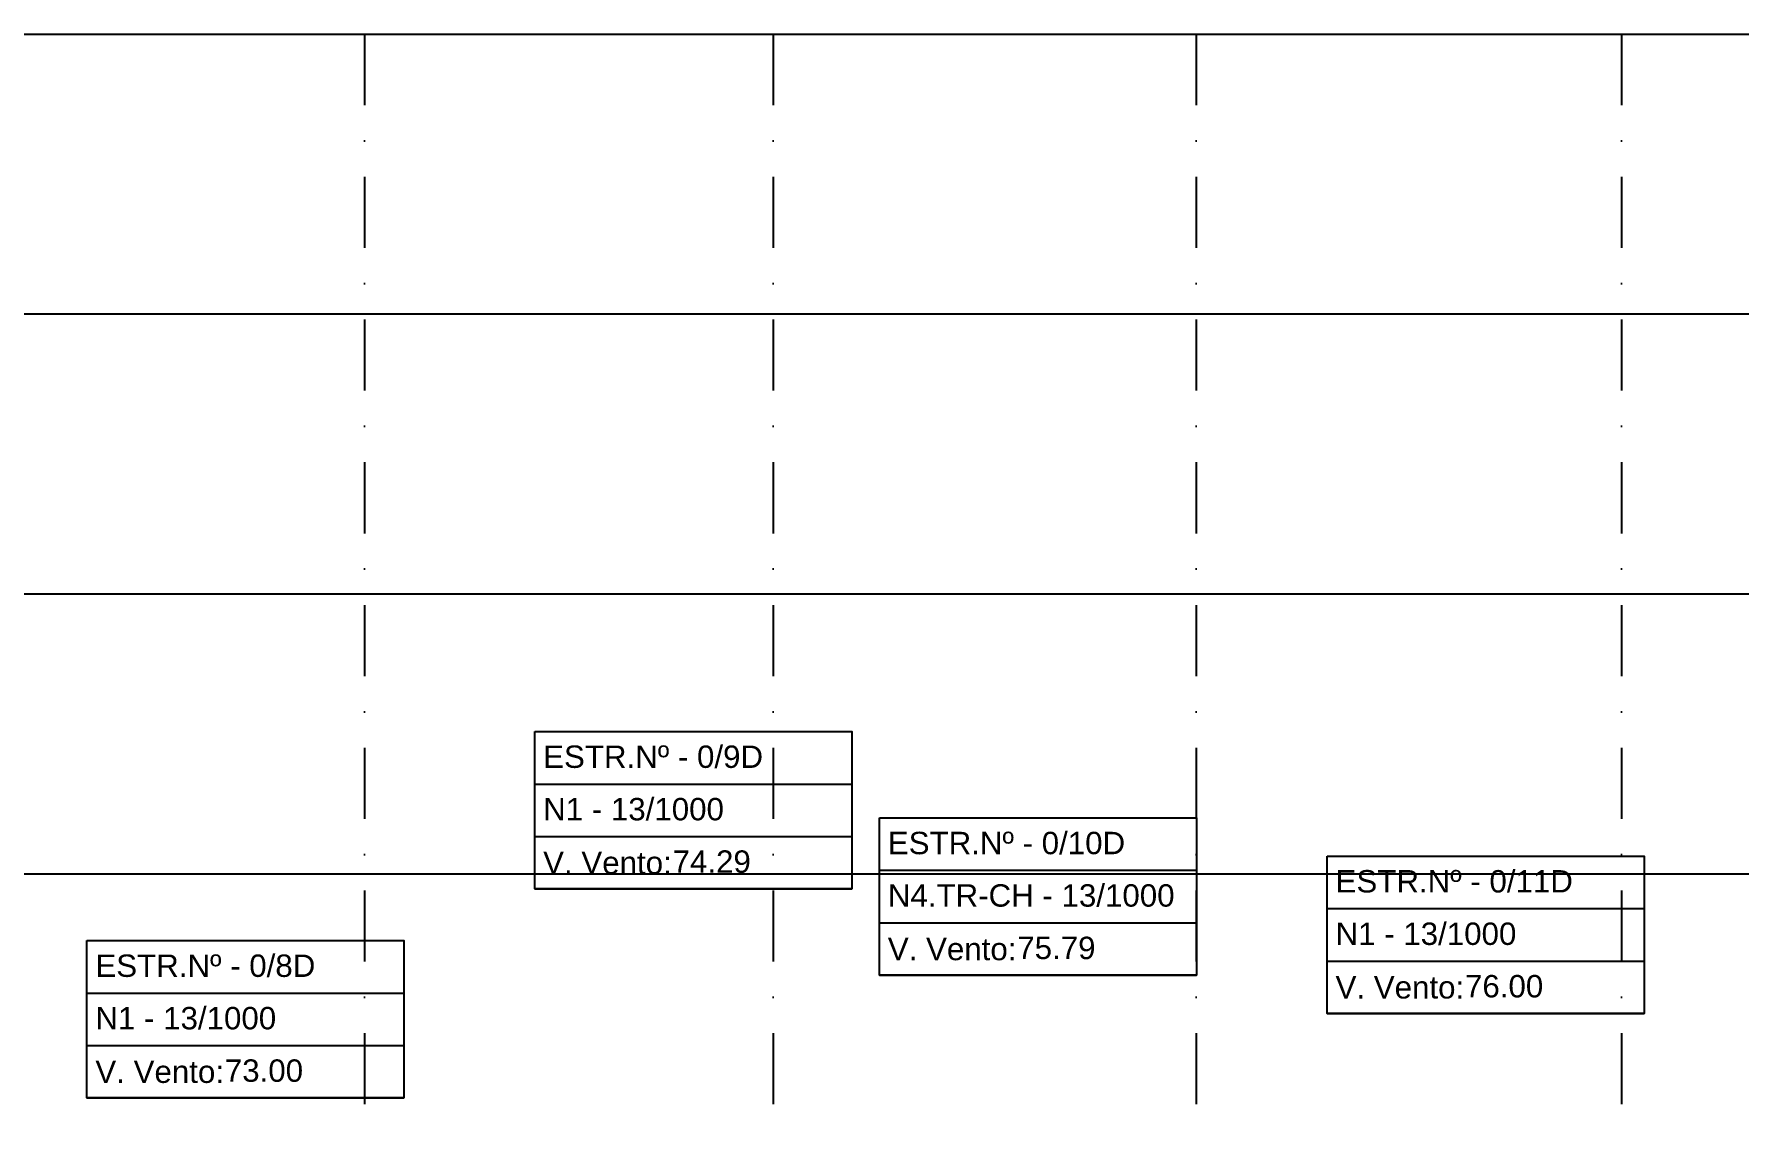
# Model space of a CAD drawing. Header units: metres. Extents: x -121 to 9872, y 3505 to 10721.
# Drawn here: x 451.5 to 756.1, y 4011.4 to 4205.2 of the extents above; entities that cross this region are included whole.
import ezdxf
from ezdxf.enums import TextEntityAlignment as Align

# ---------------------------------------------------------------- set-up
doc = ezdxf.new("R2010")
doc.units = ezdxf.units.M
doc.linetypes.add('DASHDOT', pattern=[25.4, 12.7, -6.35, 0, -6.35])
for name, color, linetype in [('Cabeçalho', 7, 'Continuous'), ('Grade', 9, 'Continuous'), ('Ind.Rot', 8, 'DASHDOT'), ('Perfil - Caixa', 251, 'Continuous')]:
    doc.layers.add(name, color=color, linetype=linetype)
doc.styles.add('Arial', font='arial.ttf')
doc.styles.add('SIMM-PADRÃO_(TXT)', font='arial.ttf', dxfattribs={"height": 2})

# ---------------------------------------------------------------- blocks, each defined once
blk = doc.blocks.new('Bloco P Sup')
at = {"layer": 'Cabeçalho'}
blk.add_lwpolyline([(-11.66, -3.34), (44.97, -3.34), (44.97, -31.45), (-11.66, -31.45)], close=True, dxfattribs=at)
for points in [[(-11.66, -12.71), (44.97, -12.71)], [(-11.66, -22.08), (44.97, -22.08)], [(-11.66, -31.45), (44.97, -31.45)]]:
    blk.add_lwpolyline(points, dxfattribs=at)
at = {"layer": 'Cabeçalho', "style": 'Arial'}
blk.add_text('V. Vento:', height=4, dxfattribs=at).set_placement((-10.16, -26.77), align=Align.MIDDLE_LEFT)
at = {"layer": 'Cabeçalho', "style": 'SIMM-PADRÃO_(TXT)'}
for tag, p in [('ESTRUTURANUM', (-10.16, -11.03)), ('TIPO_ESFORÇO', (-10.16, -20.4)), ('VÃOVENTO', (12.97, -29.77))]:
    blk.add_attdef(tag, text='', height=4, dxfattribs=at).set_placement(p, align=Align.BOTTOM_LEFT)

msp = doc.modelspace()

# ---------------------------------------------------------------- linework, layer by layer
at = {"layer": 'Grade'}
for points in [[(-91.483, 4155.169), (1088.165, 4155.169)], [(-91.483, 4105.169), (1088.165, 4105.169)], [(-91.483, 4055.169), (1088.165, 4055.169)]]:
    msp.add_lwpolyline(points, dxfattribs=at)
at = {"layer": 'Ind.Rot', "linetype": 'DASHDOT'}
for p, q in [((510.549, 4205.169), (510.549, 3505.169)), ((583.549, 4205.169), (583.549, 3505.169)), ((659.133, 4205.169), (659.133, 3505.169)), ((735.133, 4205.169), (735.133, 3505.169))]:
    msp.add_line(p, q, dxfattribs=at)
at = {"layer": 'Perfil - Caixa'}
msp.add_lwpolyline([(-91.483, 4205.169), (1088.165, 4205.169)], dxfattribs=at)
msp.add_lwpolyline([(-91.483, 4205.169), (1088.165, 4205.169), (1088.165, 3555.169), (-91.483, 3555.169)], close=True, dxfattribs=at)

# ---------------------------------------------------------------- block references
at = {"layer": 'Cabeçalho'}
for p, values in [((552.632, 4083.904), {'ESTRUTURANUM': 'ESTR.Nº - 0/9D', 'TIPO_ESFORÇO': 'N1 - 13/1000', 'VÃOVENTO': '74.29'}), ((614.219, 4068.485), {'ESTRUTURANUM': 'ESTR.Nº - 0/10D', 'TIPO_ESFORÇO': 'N4.TR-CH - 13/1000', 'VÃOVENTO': '75.79'}), ((694.217, 4061.645), {'ESTRUTURANUM': 'ESTR.Nº - 0/11D', 'TIPO_ESFORÇO': 'N1 - 13/1000', 'VÃOVENTO': '76.00'}), ((472.632, 4046.565), {'ESTRUTURANUM': 'ESTR.Nº - 0/8D', 'TIPO_ESFORÇO': 'N1 - 13/1000', 'VÃOVENTO': '73.00'})]:
    msp.add_blockref('Bloco P Sup', p, dxfattribs=at).add_auto_attribs(values)

doc.saveas('drawing.dxf')
